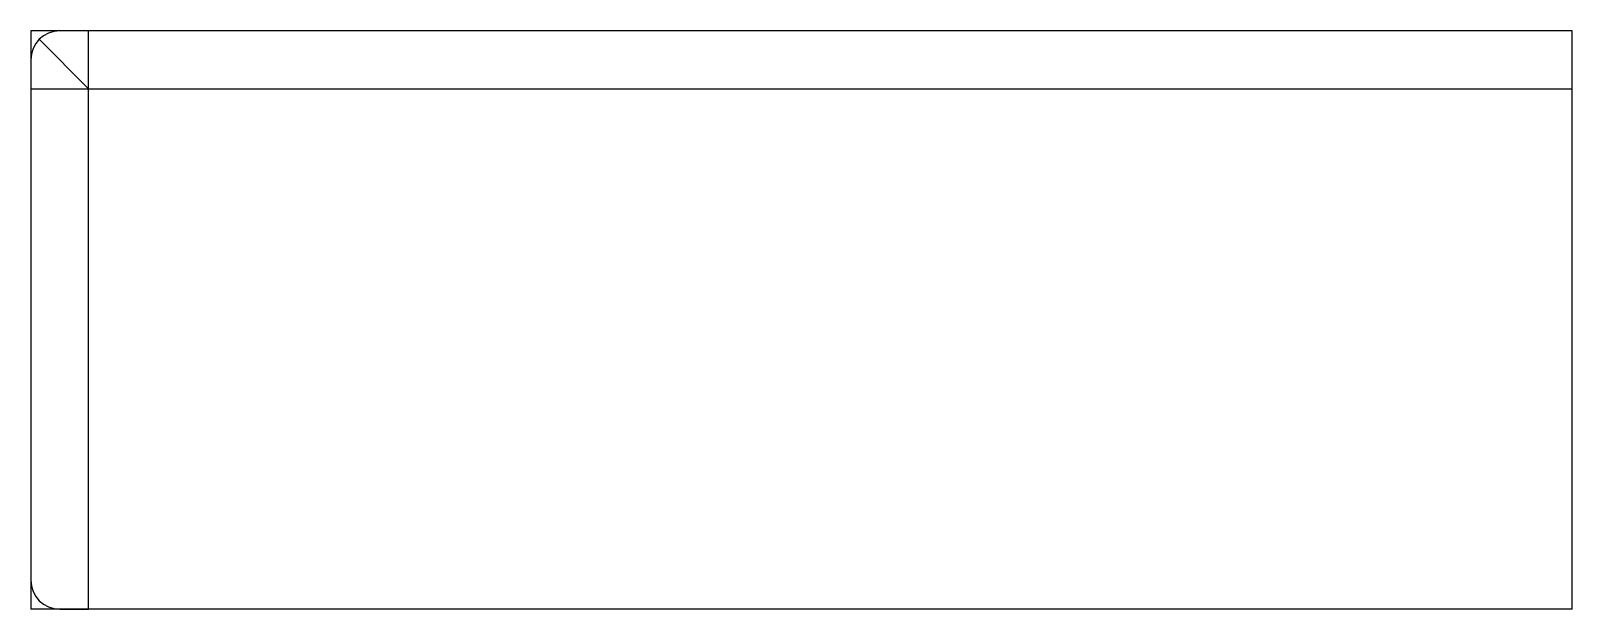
# Model space of a CAD drawing. Extents: x -6 to 154, y -54 to 6.
import ezdxf

# ---------------------------------------------------------------- set-up
doc = ezdxf.new("R2010")
doc.units = 0
doc.layers.get('0').update_dxf_attribs({"linetype": 'CONTINUOUS'})

msp = doc.modelspace()

# ---------------------------------------------------------------- linework, layer by layer
at = {"linetype": 'CONTINUOUS'}
for p, q in [((154, 6), (-6, 6)), ((-6, 6), (-6, -54)), ((0, 0), (-5.12, 5.12)), ((154, 6), (-3, 6)), ((0, -54), (0, 6)), ((154, -54), (154, 6)), ((154, 0), (154, 6)), ((-6, 3), (-6, -51)), ((-6, 0), (154, 0)), ((0, -54), (0, 0)), ((0, 0), (154, 0)), ((154, -54), (-6, -54)), ((-3, -54), (0, -54))]:
    msp.add_line(p, q, dxfattribs=at)
for centre, start, end in [((-3, 3), 90, 180), ((-3, -51), 180, 270)]:
    msp.add_arc(centre, 3, start, end, dxfattribs=at)

doc.saveas('drawing.dxf')
